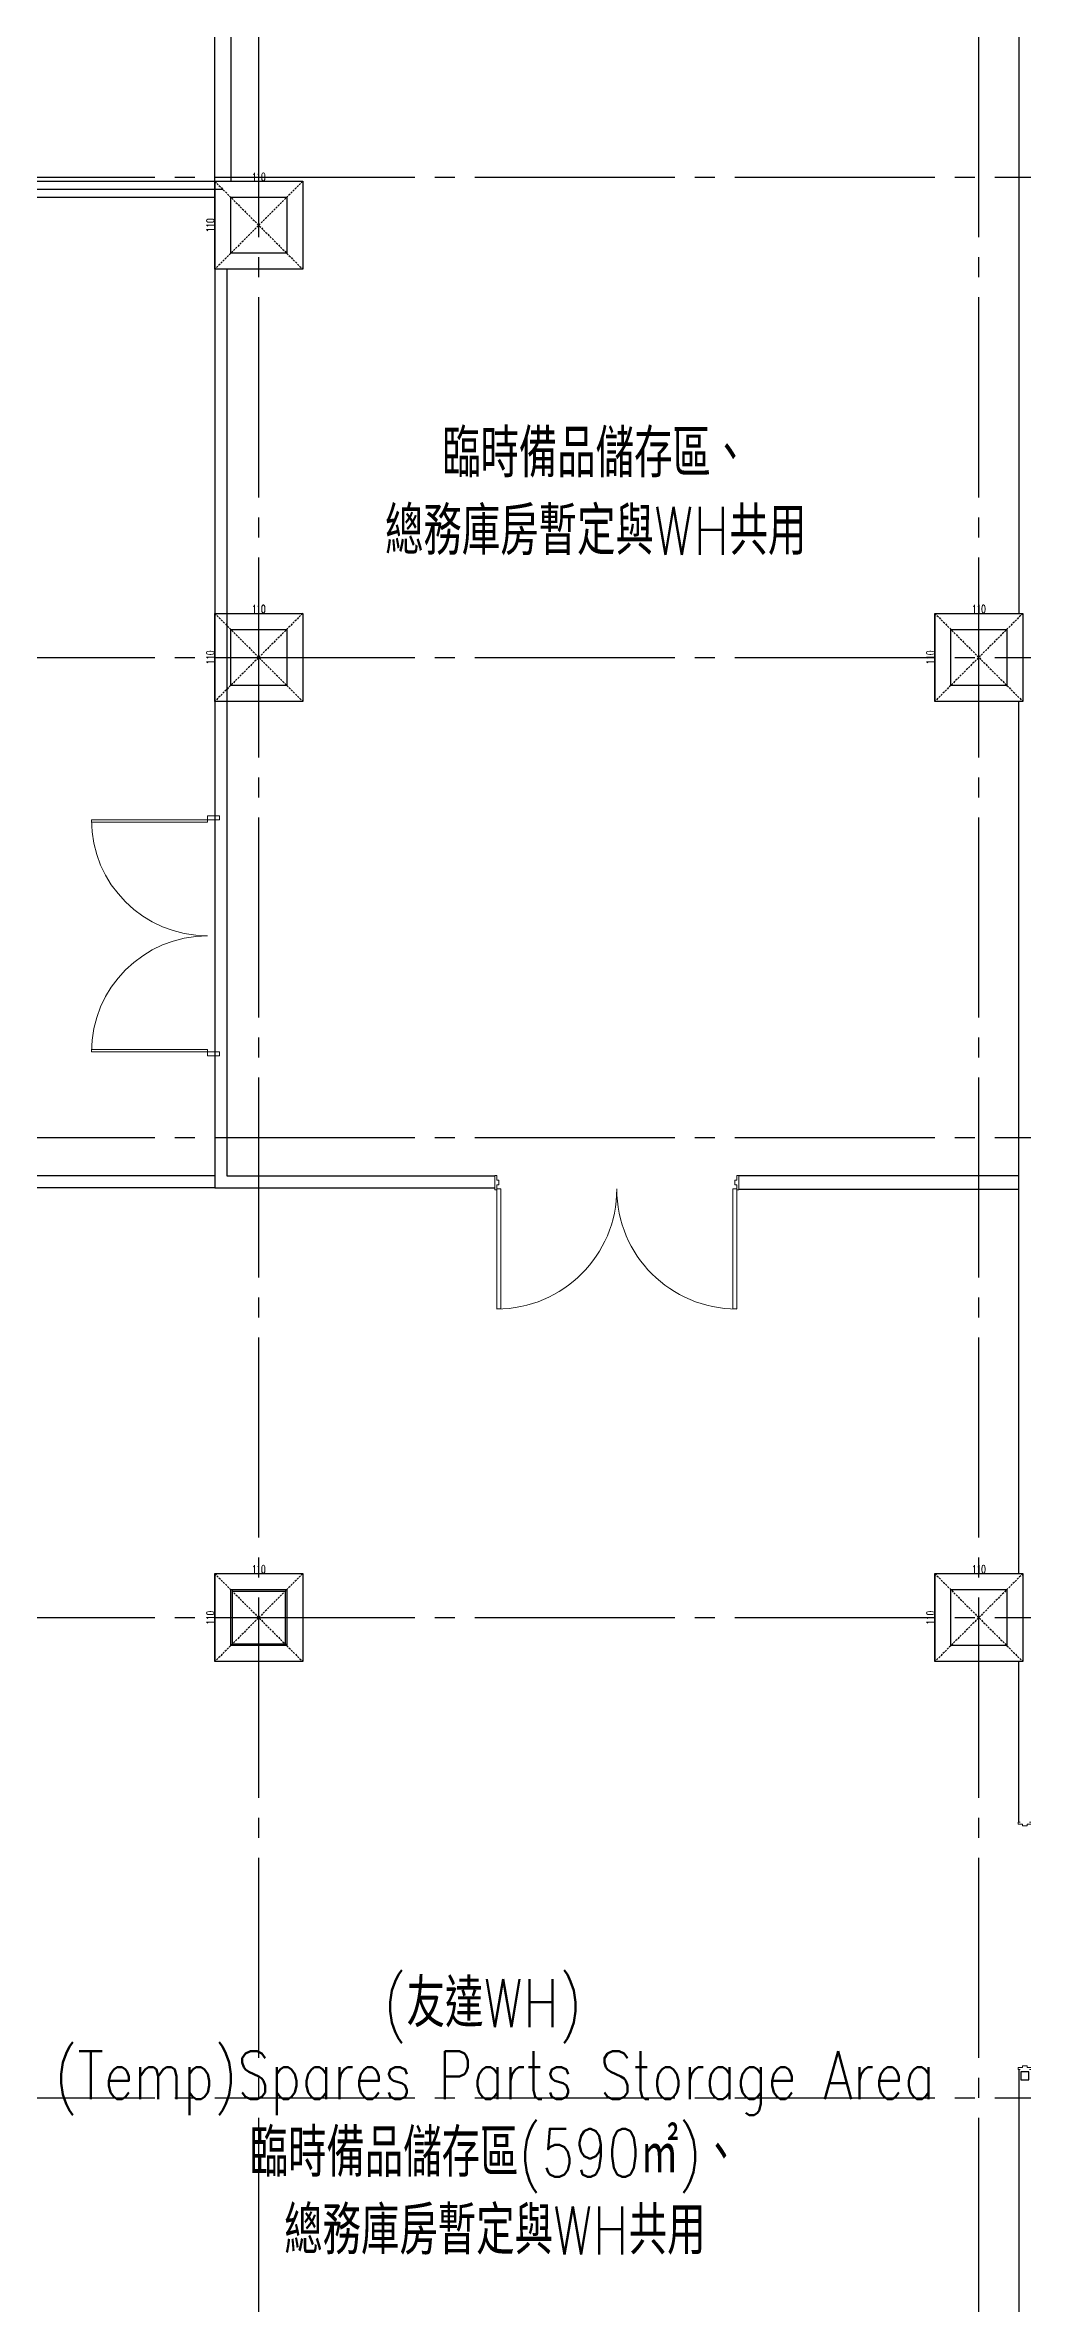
# Model space of a CAD drawing. Extents: x -18489 to 195597, y -1599 to 112111.
# Drawn here: x 693 to 1915, y 15492 to 18315 of the extents above; entities that cross this region are included whole.
import ezdxf
from ezdxf.enums import TextEntityAlignment as Align

# ---------------------------------------------------------------- set-up
doc = ezdxf.new("R2010")
doc.units = 0
doc.header["$LTSCALE"] = 100
doc.linetypes.add('X-N-FAB-L10$0$COL-CEN-LIN', pattern=[3.25, 2.5, -0.25, 0.25, -0.25])
doc.linetypes.add('X-N-FAB-L10$0$HIDDEN', pattern=[0.375, 0.25, -0.125])
for name, color, linetype in [('X-N-FAB-L10$0$08', 8, 'Continuous'), ('X-N-FAB-L10$0$BEAM', 8, 'Continuous'), ('X-N-FAB-L10$0$BLOCK', 8, 'Continuous'), ('X-N-FAB-L10$0$CCL', 8, 'X-N-FAB-L10$0$COL-CEN-LIN'), ('X-N-FAB-L10$0$COL', 8, 'Continuous'), ('X-N-FAB-L10$0$COL-S', 8, 'Continuous'), ('X-N-FAB-L10$0$DOOR', 8, 'Continuous'), ('X-N-FAB-L10$0$TXT-CODE', 8, 'Continuous'), ('X-N-FAB-L10$0$WALL-P', 8, 'Continuous'), ('X-N-FAB-L10$0$WALL-RC', 8, 'Continuous')]:
    doc.layers.add(name, color=color, linetype=linetype)
doc.styles.add('X-N-FAB-L10$0$CHINA', font='simplex.shx', dxfattribs={"width": 0.75, "bigfont": 'chineset.shx'})
doc.styles.add('X-N-FAB-L10$0$DIM', font='simplex.shx', dxfattribs={"width": 0.67, "bigfont": 'chineset.shx'})
doc.dimstyles.new('X-N-FAB-L10$0$JJP_005_defpoint', dxfattribs={"dimtxt": 20, "dimasz": 0.5, "dimexe": 0.5, "dimexo": 0.5, "dimgap": 0.5, "dimtad": 1, "dimdsep": 46, "dimtxsty": 'X-N-FAB-L10$0$DIM', "dimblk": 'X-N-FAB-L10$0$_None', "dimcen": 10, "dimclrd": 256, "dimclre": 256, "dimclrt": 256, "dimadec": 0, "dimazin": 0, "dimtfac": 1, "dimtix": 1, "dimtmove": 2, "dimatfit": 3, "dimldrblk": 'X-N-FAB-L10$0$_None', "dimfxl": 0.5, "dimtolj": 1, "dimtzin": 0, "dimarcsym": 0})

# ---------------------------------------------------------------- blocks, each defined once
blk = doc.blocks.new('*D2397')
at = {"layer": 'DefPoints', "lineweight": -2, "transparency": 16777216}
blk.add_line((0, 0), (110, 0), dxfattribs=at)
at = {"layer": 'DefPoints', "color": 0, "transparency": 16777216}
for p in [(0, 0), (110, 0), (110, 0)]:
    blk.add_point(p, dxfattribs=at)
at = {"layer": 'DefPoints', "transparency": 16777216, "insert": (55, 5.5), "char_height": 10, "attachment_point": 5, "style": 'X-N-FAB-L10$0$DIM'}
blk.add_mtext('\\A1;110', dxfattribs=at)
blk = doc.blocks.new('X-N-FAB-L10$0$_None')
blk = doc.blocks.new('*D2398')
at = {"layer": 'DefPoints', "lineweight": -2, "transparency": 16777216}
blk.add_line((0, 0), (0, -110), dxfattribs=at)
at = {"layer": 'DefPoints', "color": 0, "transparency": 16777216}
for p in [(0, 0), (0, -110), (0, -110)]:
    blk.add_point(p, dxfattribs=at)
at = {"layer": 'DefPoints', "transparency": 16777216, "insert": (-5.5, -55), "char_height": 10, "attachment_point": 5, "rotation": 90, "style": 'X-N-FAB-L10$0$DIM'}
blk.add_mtext('\\A1;110', dxfattribs=at)
blk = doc.blocks.new('*D2791')
at = {"layer": 'DefPoints', "lineweight": -2, "transparency": 16777216}
blk.add_line((905, 18145), (1015, 18145), dxfattribs=at)
at = {"layer": 'DefPoints', "color": 0, "transparency": 16777216}
for p in [(905, 18145), (1015, 18145), (1015, 18145)]:
    blk.add_point(p, dxfattribs=at)
at = {"layer": 'DefPoints', "transparency": 16777216, "insert": (960, 18150.5), "char_height": 10, "attachment_point": 5, "style": 'X-N-FAB-L10$0$DIM'}
blk.add_mtext('\\A1;110', dxfattribs=at)
blk = doc.blocks.new('*D2792')
at = {"layer": 'DefPoints', "lineweight": -2, "transparency": 16777216}
blk.add_line((905, 18145), (905, 18035), dxfattribs=at)
at = {"layer": 'DefPoints', "color": 0, "transparency": 16777216}
for p in [(905, 18145), (905, 18035), (905, 18035)]:
    blk.add_point(p, dxfattribs=at)
at = {"layer": 'DefPoints', "transparency": 16777216, "insert": (899.5, 18090), "char_height": 10, "attachment_point": 5, "rotation": 90, "style": 'X-N-FAB-L10$0$DIM'}
blk.add_mtext('\\A1;110', dxfattribs=at)
blk = doc.blocks.new('*D2793')
at = {"layer": 'DefPoints', "lineweight": -2, "transparency": 16777216}
blk.add_line((905, 17605), (1015, 17605), dxfattribs=at)
at = {"layer": 'DefPoints', "color": 0, "transparency": 16777216}
for p in [(905, 17605), (1015, 17605), (1015, 17605)]:
    blk.add_point(p, dxfattribs=at)
at = {"layer": 'DefPoints', "transparency": 16777216, "insert": (960, 17610.5), "char_height": 10, "attachment_point": 5, "style": 'X-N-FAB-L10$0$DIM'}
blk.add_mtext('\\A1;110', dxfattribs=at)
blk = doc.blocks.new('*D2794')
at = {"layer": 'DefPoints', "lineweight": -2, "transparency": 16777216}
blk.add_line((905, 17605), (905, 17495), dxfattribs=at)
at = {"layer": 'DefPoints', "color": 0, "transparency": 16777216}
for p in [(905, 17605), (905, 17495), (905, 17495)]:
    blk.add_point(p, dxfattribs=at)
at = {"layer": 'DefPoints', "transparency": 16777216, "insert": (899.5, 17550), "char_height": 10, "attachment_point": 5, "rotation": 90, "style": 'X-N-FAB-L10$0$DIM'}
blk.add_mtext('\\A1;110', dxfattribs=at)
blk = doc.blocks.new('*D2795')
at = {"layer": 'DefPoints', "lineweight": -2, "transparency": 16777216}
blk.add_line((1805, 17605), (1915, 17605), dxfattribs=at)
at = {"layer": 'DefPoints', "color": 0, "transparency": 16777216}
for p in [(1805, 17605), (1915, 17605), (1915, 17605)]:
    blk.add_point(p, dxfattribs=at)
at = {"layer": 'DefPoints', "transparency": 16777216, "insert": (1860, 17610.5), "char_height": 10, "attachment_point": 5, "style": 'X-N-FAB-L10$0$DIM'}
blk.add_mtext('\\A1;110', dxfattribs=at)
blk = doc.blocks.new('*D2796')
at = {"layer": 'DefPoints', "lineweight": -2, "transparency": 16777216}
blk.add_line((1805, 17605), (1805, 17495), dxfattribs=at)
at = {"layer": 'DefPoints', "color": 0, "transparency": 16777216}
for p in [(1805, 17605), (1805, 17495), (1805, 17495)]:
    blk.add_point(p, dxfattribs=at)
at = {"layer": 'DefPoints', "transparency": 16777216, "insert": (1799.5, 17550), "char_height": 10, "attachment_point": 5, "rotation": 90, "style": 'X-N-FAB-L10$0$DIM'}
blk.add_mtext('\\A1;110', dxfattribs=at)
blk = doc.blocks.new('*D2797')
at = {"layer": 'DefPoints', "lineweight": -2, "transparency": 16777216}
blk.add_line((905, 16405), (1015, 16405), dxfattribs=at)
at = {"layer": 'DefPoints', "color": 0, "transparency": 16777216}
for p in [(905, 16405), (1015, 16405), (1015, 16405)]:
    blk.add_point(p, dxfattribs=at)
at = {"layer": 'DefPoints', "transparency": 16777216, "insert": (960, 16410.5), "char_height": 10, "attachment_point": 5, "style": 'X-N-FAB-L10$0$DIM'}
blk.add_mtext('\\A1;110', dxfattribs=at)
blk = doc.blocks.new('*D2798')
at = {"layer": 'DefPoints', "lineweight": -2, "transparency": 16777216}
blk.add_line((905, 16405), (905, 16295), dxfattribs=at)
at = {"layer": 'DefPoints', "color": 0, "transparency": 16777216}
for p in [(905, 16405), (905, 16295), (905, 16295)]:
    blk.add_point(p, dxfattribs=at)
at = {"layer": 'DefPoints', "transparency": 16777216, "insert": (899.5, 16350), "char_height": 10, "attachment_point": 5, "rotation": 90, "style": 'X-N-FAB-L10$0$DIM'}
blk.add_mtext('\\A1;110', dxfattribs=at)
blk = doc.blocks.new('*D2799')
at = {"layer": 'DefPoints', "lineweight": -2, "transparency": 16777216}
blk.add_line((1805, 16405), (1915, 16405), dxfattribs=at)
at = {"layer": 'DefPoints', "color": 0, "transparency": 16777216}
for p in [(1805, 16405), (1915, 16405), (1915, 16405)]:
    blk.add_point(p, dxfattribs=at)
at = {"layer": 'DefPoints', "transparency": 16777216, "insert": (1860, 16410.5), "char_height": 10, "attachment_point": 5, "style": 'X-N-FAB-L10$0$DIM'}
blk.add_mtext('\\A1;110', dxfattribs=at)
blk = doc.blocks.new('*D2800')
at = {"layer": 'DefPoints', "lineweight": -2, "transparency": 16777216}
blk.add_line((1805, 16405), (1805, 16295), dxfattribs=at)
at = {"layer": 'DefPoints', "color": 0, "transparency": 16777216}
for p in [(1805, 16405), (1805, 16295), (1805, 16295)]:
    blk.add_point(p, dxfattribs=at)
at = {"layer": 'DefPoints', "transparency": 16777216, "insert": (1799.5, 16350), "char_height": 10, "attachment_point": 5, "rotation": 90, "style": 'X-N-FAB-L10$0$DIM'}
blk.add_mtext('\\A1;110', dxfattribs=at)
blk = doc.blocks.new('*U2396')
at = {"layer": 'DefPoints', "linetype": 'X-N-FAB-L10$0$HIDDEN', "ltscale": 0.1}
for p, q in [((110, 0), (0, -110)), ((0, 0), (110, -110))]:
    blk.add_line(p, q, dxfattribs=at)
at = {"layer": 'X-N-FAB-L10$0$COL', "ltscale": 0.1}
blk.add_lwpolyline([(0, 0), (110, 0), (110, -110), (0, -110)], close=True, dxfattribs=at)
at = {"layer": 'DefPoints'}
dim = blk.add_linear_dim(base=(0, -110), p1=(0, 0), p2=(0, -110), angle=90, dimstyle='X-N-FAB-L10$0$JJP_005_defpoint', override={"dimtxt": 10}, dxfattribs=at)
dim.commit()
dim.dimension.update_dxf_attribs({"geometry": '*D2398', "text_midpoint": (-5.5, -55)})
dim = blk.add_linear_dim(base=(110, 0), p1=(0, 0), p2=(110, 0), dimstyle='X-N-FAB-L10$0$JJP_005_defpoint', override={"dimtxt": 10}, dxfattribs=at)
dim.commit()
dim.dimension.update_dxf_attribs({"geometry": '*D2397', "text_midpoint": (55, 5.5)})
blk = doc.blocks.new('X-N-FAB-L10$0$A$C467ba2ca')
at = {"layer": 'X-N-FAB-L10$0$CCL'}
for p, q in [((-26050, 0), (-26050, 9160)), ((-25150, 0), (-25150, 9160)), ((-27730, 7550), (360, 7550)), ((-27730, 6950), (360, 6950)), ((-27730, 6350), (360, 6350)), ((-27730, 5750), (360, 5750)), ((-27730, 5150), (360, 5150))]:
    blk.add_line(p, q, dxfattribs=at)
at = {"layer": 'X-N-FAB-L10$0$COL-S'}
for points in [[(-26085, 7525), (-26015, 7525), (-26015, 7455), (-26085, 7455)], [(-26085, 6985), (-26015, 6985), (-26015, 6915), (-26085, 6915)], [(-25185, 6985), (-25115, 6985), (-25115, 6915), (-25185, 6915)], [(-26085, 5785), (-26015, 5785), (-26015, 5715), (-26085, 5715)], [(-25185, 5785), (-25115, 5785), (-25115, 5715), (-25185, 5715)]]:
    blk.add_lwpolyline(points, close=True, dxfattribs=at)
at = {"layer": 'X-N-FAB-L10$0$BEAM'}
for p in [(-26105, 7545), (-26105, 7005), (-25205, 7005), (-26105, 5805), (-25205, 5805)]:
    blk.add_blockref('*U2396', p, dxfattribs=at)
blk = doc.blocks.new('X-N-FAB-L10')
at = {"layer": 'DefPoints', "color": 8, "linetype": 'X-N-FAB-L10$0$HIDDEN', "ltscale": 0.1}
for p, q in [((1015, 18145), (905, 18035)), ((905, 18145), (1015, 18035)), ((1015, 17605), (905, 17495)), ((905, 17605), (1015, 17495)), ((1915, 17605), (1805, 17495)), ((1805, 17605), (1915, 17495)), ((1015, 16405), (905, 16295)), ((905, 16405), (1015, 16295)), ((1915, 16405), (1805, 16295)), ((1805, 16405), (1915, 16295))]:
    blk.add_line(p, q, dxfattribs=at)
at = {"layer": 'X-N-FAB-L10$0$08'}
for p, q in [((15, 18145), (905, 18145)), ((22.5, 18135), (915, 18135)), ((105, 18125), (905, 18125))]:
    blk.add_line(p, q, dxfattribs=at)
for points in [[(905, 16405), (1015, 16405), (1015, 16295), (905, 16295)], [(925, 16315), (925, 16385), (995, 16385), (995, 16315)], [(927, 16317), (927, 16383), (993, 16383), (993, 16317)]]:
    blk.add_lwpolyline(points, close=True, dxfattribs=at)
at = {"layer": 'X-N-FAB-L10$0$COL', "color": 8, "ltscale": 0.1}
for points in [[(905, 18145), (1015, 18145), (1015, 18035), (905, 18035)], [(905, 17605), (1015, 17605), (1015, 17495), (905, 17495)], [(1805, 17605), (1915, 17605), (1915, 17495), (1805, 17495)], [(905, 16405), (1015, 16405), (1015, 16295), (905, 16295)], [(1805, 16405), (1915, 16405), (1915, 16295), (1805, 16295)]]:
    blk.add_lwpolyline(points, close=True, dxfattribs=at)
at = {"layer": 'X-N-FAB-L10$0$COL-S', "color": 8}
for p, q in [((925, 18125), (995, 18125)), ((925, 18055), (925, 18125)), ((995, 18125), (995, 18055)), ((995, 18055), (925, 18055)), ((925, 17585), (995, 17585)), ((925, 17515), (925, 17585)), ((995, 17585), (995, 17515)), ((1825, 17585), (1895, 17585)), ((1825, 17515), (1825, 17585)), ((1895, 17585), (1895, 17515)), ((995, 17515), (925, 17515)), ((1895, 17515), (1825, 17515)), ((925, 16385), (995, 16385)), ((925, 16315), (925, 16385)), ((995, 16385), (995, 16315)), ((1825, 16385), (1895, 16385)), ((1825, 16315), (1825, 16385)), ((1895, 16385), (1895, 16315)), ((995, 16315), (925, 16315)), ((1895, 16315), (1825, 16315))]:
    blk.add_line(p, q, dxfattribs=at)
at = {"layer": 'X-N-FAB-L10$0$DOOR', "color": 8, "lineweight": 0}
for p, q in [((896, 17347), (751, 17347)), ((751, 17347), (751, 17344)), ((751, 17344), (896, 17344)), ((896, 17352), (896, 17347)), ((911, 17352), (896, 17352)), ((896, 17344), (896, 17347)), ((896, 17347), (911, 17347)), ((911, 17347), (911, 17352)), ((896, 17060), (751, 17060)), ((751, 17060), (751, 17057)), ((751, 17057), (896, 17057)), ((896, 17057), (896, 17060)), ((896, 17057), (896, 17052)), ((911, 17057), (896, 17057)), ((896, 17052), (911, 17052)), ((911, 17052), (911, 17057))]:
    blk.add_line(p, q, dxfattribs=at)
at = {"layer": 'X-N-FAB-L10$0$DOOR', "color": 4, "lineweight": 0}
for p, q in [((1255, 16885), (1255, 16902)), ((1560, 16885.383), (1560, 16902))]:
    blk.add_line(p, q, dxfattribs=at)
for points in [[(1255, 16887.891), (1255, 16884.691), (1257.5, 16884.691), (1257.5, 16890.691), (1260, 16890.691), (1260, 16896.691), (1257.5, 16896.691), (1257.5, 16902.691), (1255, 16902.691), (1255, 16899.491)], [(1257.5, 16735.788), (1257.5, 16885.691), (1262.5, 16885.691), (1262.5, 16735.788)], [(1557.5, 16735.788), (1557.5, 16885.691), (1552.5, 16885.691), (1552.5, 16735.788)], [(1560, 16887.891), (1560, 16884.691), (1557.5, 16884.691), (1557.5, 16890.691), (1555, 16890.691), (1555, 16896.691), (1557.5, 16896.691), (1557.5, 16902.691), (1560, 16902.691), (1560, 16899.491)]]:
    blk.add_lwpolyline(points, close=True, dxfattribs=at)
for points in [[(1911.5, 16094.5), (1909, 16094.5), (1909, 16092), (1914.5, 16092), (1914.5, 16090), (1920.5, 16090), (1920.5, 16092), (1926, 16092), (1926, 16094.5), (1923.5, 16094.5)], [(1911.5, 15785.5), (1909, 15785.5), (1909, 15788), (1914.5, 15788), (1914.5, 15790), (1920.5, 15790), (1920.5, 15788), (1926, 15788), (1926, 15785.5), (1923.5, 15785.5)]]:
    blk.add_lwpolyline(points, dxfattribs=at)
at = {"layer": 'X-N-FAB-L10$0$DOOR', "color": 8, "lineweight": 0}
for centre, start, end in [((896, 17347), 180, 270), ((896, 17057), 90, 180)]:
    blk.add_arc(centre, 145, start, end, dxfattribs=at)
at = {"layer": 'X-N-FAB-L10$0$DOOR', "color": 4, "lineweight": 0}
for centre, start, end in [((1257.5, 16885.691), 270, 0), ((1557.5, 16885.691), 180, 270)]:
    blk.add_arc(centre, 150, start, end, dxfattribs=at)
at = {"layer": 'X-N-FAB-L10$0$WALL-P'}
for p, q in [((1910, 18695), (1910, 17605)), ((1910, 16405), (1910, 17495)), ((905, 16902), (600.3, 16902)), ((905, 16887), (614.7, 16887)), ((1910, 16902), (1560, 16902)), ((1910, 16885), (1560, 16885)), ((1910, 16094.5), (1910, 16295)), ((1910, 15785.5), (1910, 15205))]:
    blk.add_line(p, q, dxfattribs=at)
for points in [[(905, 18035), (905, 16887), (1255, 16887)], [(920, 18035), (920, 16902), (1255, 16902)]]:
    blk.add_lwpolyline(points, dxfattribs=at)
blk.add_lwpolyline([(1922.5, 15772.5), (1922.5, 15782.5), (1912.5, 15782.5), (1912.5, 15772.5)], close=True, dxfattribs=at)
at = {"layer": 'X-N-FAB-L10$0$WALL-RC'}
for p, q in [((905, 18145), (905, 18695)), ((925, 18695), (925, 18145))]:
    blk.add_line(p, q, dxfattribs=at)
at = {"layer": 'X-N-FAB-L10$0$BLOCK'}
blk.add_blockref('X-N-FAB-L10$0$A$C467ba2ca', (27010, 10600), dxfattribs=at)
at = {"layer": 'X-N-FAB-L10$0$TXT-CODE', "color": 8, "style": 'X-N-FAB-L10$0$CHINA', "width": 0.8}
for s, p in [('臨時備品儲存區、', (1381.143, 17805)), ('總務庫房暫定與WH共用', (1381.143, 17708)), ('(友達WH)', (1240.143, 15868.199)), ('(Temp)Spares Parts Storage Area', (1255.143, 15778.199)), ('臨時備品儲存區(590㎡)、', (1255.143, 15681.199)), ('總務庫房暫定與WH共用', (1255.143, 15584.199))]:
    blk.add_text(s, height=60, dxfattribs=at).set_placement(p, align=Align.MIDDLE_CENTER)
at = {"layer": 'DefPoints', "color": 8}
for base, p1, p2, picture, middle in [((1015, 18145), (905, 18145), (1015, 18145), '*D2791', (960, 18150.5)), ((1015, 17605), (905, 17605), (1015, 17605), '*D2793', (960, 17610.5)), ((1915, 17605), (1805, 17605), (1915, 17605), '*D2795', (1860, 17610.5)), ((1015, 16405), (905, 16405), (1015, 16405), '*D2797', (960, 16410.5)), ((1915, 16405), (1805, 16405), (1915, 16405), '*D2799', (1860, 16410.5))]:
    dim = blk.add_linear_dim(base=base, p1=p1, p2=p2, dimstyle='X-N-FAB-L10$0$JJP_005_defpoint', override={"dimtxt": 10}, dxfattribs=at)
    dim.commit()
    dim.dimension.update_dxf_attribs({"geometry": picture, "text_midpoint": middle})
for base, p1, p2, picture, middle in [((905, 18035), (905, 18145), (905, 18035), '*D2792', (899.5, 18090)), ((905, 17495), (905, 17605), (905, 17495), '*D2794', (899.5, 17550)), ((1805, 17495), (1805, 17605), (1805, 17495), '*D2796', (1799.5, 17550)), ((905, 16295), (905, 16405), (905, 16295), '*D2798', (899.5, 16350)), ((1805, 16295), (1805, 16405), (1805, 16295), '*D2800', (1799.5, 16350))]:
    dim = blk.add_linear_dim(base=base, p1=p1, p2=p2, angle=90, dimstyle='X-N-FAB-L10$0$JJP_005_defpoint', override={"dimtxt": 10}, dxfattribs=at)
    dim.commit()
    dim.dimension.update_dxf_attribs({"geometry": picture, "text_midpoint": middle})

msp = doc.modelspace()

# ---------------------------------------------------------------- block references
msp.add_blockref('X-N-FAB-L10', (0, 0))

doc.saveas('drawing.dxf')
